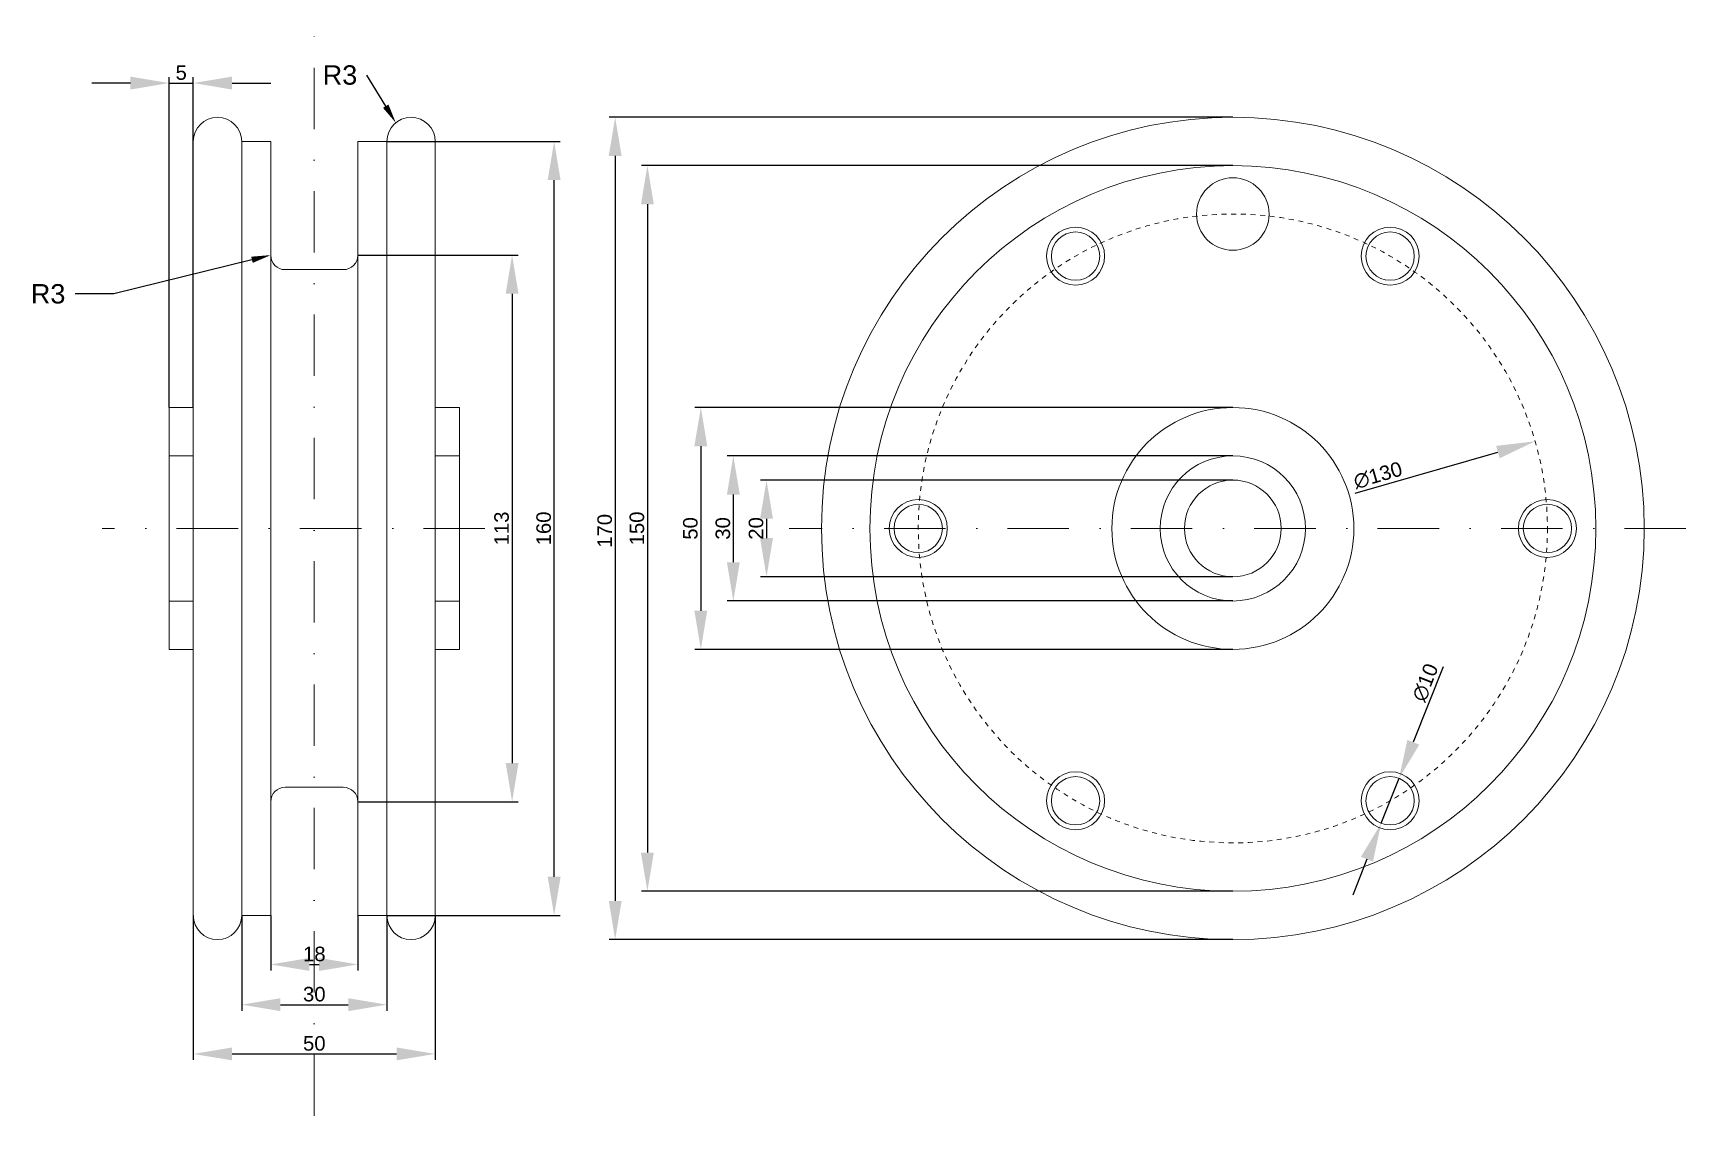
# Model space of a CAD drawing. Header units: millimetres. Extents: x 56 to 397, y 61 to 285.
import ezdxf
from ezdxf import colors
from ezdxf.entities.mleader import LeaderData, LeaderLine
from ezdxf.math import Vec2, Vec3

# ---------------------------------------------------------------- set-up
doc = ezdxf.new("R2010")
doc.units = ezdxf.units.MM
doc.linetypes.add('JIS_02_1.0', pattern=[2, 1, -1])
doc.linetypes.add('TRAZO_Y_PUNTO', pattern=[25.4, 12.7, -6.35, 0, -6.35])
for name, color, linetype, lineweight in [('01_Contornos', 7, 'Continuous', 20), ('03_Ejes', 1, 'TRAZO_Y_PUNTO', 18), ('04_Cotas', 3, 'Continuous', 18)]:
    doc.layers.add(name, color=color, linetype=linetype, lineweight=lineweight)
doc.styles.add('Anotativo', font='arial.ttf')
doc.styles.get("Standard").update_dxf_attribs({"font": 'arial.ttf'})
doc.dimstyles.new('CotasUNE', dxfattribs={"dimtxt": 3, "dimasz": 8, "dimexe": 1.25, "dimexo": 0, "dimtad": 1, "dimtxsty": 'Anotativo', "dimcen": 2.5, "dimclrd": 256, "dimclrt": 256, "dimadec": 0, "dimazin": 0, "dimtfac": 1, "dimtmove": 0, "dimatfit": 3, "dimfxl": 1, "dimarcsym": 0})

# ---------------------------------------------------------------- blocks, each defined once
blk = doc.blocks.new('*D35')
at = {"layer": '04_Cotas', "color": 0, "lineweight": -2, "transparency": 16777216}
for p, q in [((88.81, 102.47), (88.81, 72.59)), ((138.81, 102.47), (138.81, 72.59))]:
    blk.add_line(p, q, dxfattribs=at)
at = {"layer": '04_Cotas', "lineweight": -2, "transparency": 16777216}
blk.add_line((96.81, 73.84), (130.81, 73.84), dxfattribs=at)
at = {"layer": '04_Cotas', "transparency": 16777216}
for points in [[(96.81, 75.17), (96.81, 72.51), (88.81, 73.84)], [(130.81, 75.17), (130.81, 72.51), (138.81, 73.84)]]:
    blk.add_solid(points, dxfattribs=at)
at = {"layer": 'Defpoints', "color": 0}
for p in [(88.81, 102.47), (138.81, 102.47), (138.81, 73.84)]:
    blk.add_point(p, dxfattribs=at)
at = {"layer": '04_Cotas', "transparency": 16777216, "insert": (113.81, 76), "char_height": 3, "attachment_point": 5, "style": 'Anotativo'}
blk.add_mtext('50', dxfattribs=at)
blk = doc.blocks.new('*D33')
at = {"layer": '04_Cotas', "color": 0, "lineweight": -2, "transparency": 16777216}
for p, q in [((104.81, 102.47), (104.81, 91.09)), ((122.81, 102.47), (122.81, 91.09))]:
    blk.add_line(p, q, dxfattribs=at)
at = {"layer": '04_Cotas', "lineweight": -2, "transparency": 16777216}
blk.add_line((112.81, 92.34), (114.81, 92.34), dxfattribs=at)
at = {"layer": '04_Cotas', "transparency": 16777216}
for points in [[(112.81, 93.67), (112.81, 91), (104.81, 92.34)], [(114.81, 93.67), (114.81, 91), (122.81, 92.34)]]:
    blk.add_solid(points, dxfattribs=at)
at = {"layer": 'Defpoints', "color": 0}
for p in [(104.81, 102.47), (122.81, 102.47), (122.81, 92.34)]:
    blk.add_point(p, dxfattribs=at)
at = {"layer": '04_Cotas', "transparency": 16777216, "insert": (113.81, 94.49), "char_height": 3, "attachment_point": 5, "style": 'Anotativo'}
blk.add_mtext('18', dxfattribs=at)
blk = doc.blocks.new('*D34')
at = {"layer": '04_Cotas', "color": 0, "lineweight": -2, "transparency": 16777216}
for p, q in [((98.81, 102.47), (98.81, 82.77)), ((128.81, 102.47), (128.81, 82.77))]:
    blk.add_line(p, q, dxfattribs=at)
at = {"layer": '04_Cotas', "lineweight": -2, "transparency": 16777216}
blk.add_line((106.81, 84.02), (120.81, 84.02), dxfattribs=at)
at = {"layer": '04_Cotas', "transparency": 16777216}
for points in [[(106.81, 85.36), (106.81, 82.69), (98.81, 84.02)], [(120.81, 85.36), (120.81, 82.69), (128.81, 84.02)]]:
    blk.add_solid(points, dxfattribs=at)
at = {"layer": 'Defpoints', "color": 0}
for p in [(98.81, 102.47), (128.81, 102.47), (128.81, 84.02)]:
    blk.add_point(p, dxfattribs=at)
at = {"layer": '04_Cotas', "transparency": 16777216, "insert": (113.81, 86.18), "char_height": 3, "attachment_point": 5, "style": 'Anotativo'}
blk.add_mtext('30', dxfattribs=at)
blk = doc.blocks.new('*D37')
at = {"layer": '04_Cotas', "color": 0, "lineweight": -2, "transparency": 16777216}
for p, q in [((128.81, 262.47), (164.62, 262.47)), ((128.81, 102.47), (164.62, 102.47))]:
    blk.add_line(p, q, dxfattribs=at)
at = {"layer": '04_Cotas', "lineweight": -2, "transparency": 16777216}
blk.add_line((163.37, 110.47), (163.37, 254.47), dxfattribs=at)
at = {"layer": '04_Cotas', "transparency": 16777216}
for points in [[(162.03, 254.47), (164.7, 254.47), (163.37, 262.47)], [(162.03, 110.47), (164.7, 110.47), (163.37, 102.47)]]:
    blk.add_solid(points, dxfattribs=at)
at = {"layer": 'Defpoints', "color": 0}
for p in [(128.81, 262.47), (163.37, 262.47), (128.81, 102.47)]:
    blk.add_point(p, dxfattribs=at)
at = {"layer": '04_Cotas', "transparency": 16777216, "insert": (161.21, 182.47), "char_height": 3, "attachment_point": 5, "rotation": 90, "style": 'Anotativo'}
blk.add_mtext('160', dxfattribs=at)
blk = doc.blocks.new('*D36')
at = {"layer": '04_Cotas', "color": 0, "lineweight": -2, "transparency": 16777216}
for p, q in [((122.81, 238.97), (155.93, 238.97)), ((122.81, 125.97), (155.93, 125.97))]:
    blk.add_line(p, q, dxfattribs=at)
at = {"layer": '04_Cotas', "lineweight": -2, "transparency": 16777216}
blk.add_line((154.68, 230.97), (154.68, 133.97), dxfattribs=at)
at = {"layer": '04_Cotas', "transparency": 16777216}
for points in [[(153.35, 230.97), (156.01, 230.97), (154.68, 238.97)], [(153.35, 133.97), (156.01, 133.97), (154.68, 125.97)]]:
    blk.add_solid(points, dxfattribs=at)
at = {"layer": 'Defpoints', "color": 0}
for p in [(122.81, 238.97), (122.81, 125.97), (154.68, 125.97)]:
    blk.add_point(p, dxfattribs=at)
at = {"layer": '04_Cotas', "transparency": 16777216, "insert": (152.52, 182.47), "char_height": 3, "attachment_point": 5, "rotation": 90, "style": 'Anotativo'}
blk.add_mtext('113', dxfattribs=at)
blk = doc.blocks.new('*D32')
at = {"layer": '04_Cotas', "lineweight": -2, "transparency": 16777216}
for p, q in [((75.81, 274.54), (67.81, 274.54)), ((83.81, 274.54), (88.81, 274.54)), ((96.81, 274.54), (104.81, 274.54))]:
    blk.add_line(p, q, dxfattribs=at)
at = {"layer": '04_Cotas', "color": 0, "lineweight": -2, "transparency": 16777216}
for p, q in [((83.81, 207.47), (83.81, 275.79)), ((88.81, 207.47), (88.81, 275.79))]:
    blk.add_line(p, q, dxfattribs=at)
at = {"layer": '04_Cotas', "transparency": 16777216}
for points in [[(75.81, 275.87), (75.81, 273.2), (83.81, 274.54)], [(96.81, 275.87), (96.81, 273.2), (88.81, 274.54)]]:
    blk.add_solid(points, dxfattribs=at)
at = {"layer": 'Defpoints', "color": 0}
for p in [(88.81, 274.54), (83.81, 207.47), (88.81, 207.47)]:
    blk.add_point(p, dxfattribs=at)
at = {"layer": '04_Cotas', "transparency": 16777216, "insert": (86.31, 276.69), "char_height": 3, "attachment_point": 5, "style": 'Anotativo'}
blk.add_mtext('5', dxfattribs=at)
blk = doc.blocks.new('*D42')
at = {"layer": '04_Cotas', "color": 0, "lineweight": -2, "transparency": 16777216}
for p, q in [((303.6, 192.47), (206, 192.47)), ((303.6, 172.47), (206, 172.47))]:
    blk.add_line(p, q, dxfattribs=at)
at = {"layer": '04_Cotas', "lineweight": -2, "transparency": 16777216}
blk.add_line((207.25, 184.47), (207.25, 180.47), dxfattribs=at)
at = {"layer": '04_Cotas', "transparency": 16777216}
for points in [[(205.92, 184.47), (208.58, 184.47), (207.25, 192.47)], [(205.92, 180.47), (208.58, 180.47), (207.25, 172.47)]]:
    blk.add_solid(points, dxfattribs=at)
at = {"layer": 'Defpoints', "color": 0}
for p in [(303.6, 192.47), (207.25, 172.47), (303.6, 172.47)]:
    blk.add_point(p, dxfattribs=at)
at = {"layer": '04_Cotas', "transparency": 16777216, "insert": (205.09, 182.47), "char_height": 3, "attachment_point": 5, "rotation": 90, "style": 'Anotativo'}
blk.add_mtext('20', dxfattribs=at)
blk = doc.blocks.new('*D41')
at = {"layer": '04_Cotas', "color": 0, "lineweight": -2, "transparency": 16777216}
for p, q in [((303.6, 197.47), (199.14, 197.47)), ((303.6, 167.47), (199.14, 167.47))]:
    blk.add_line(p, q, dxfattribs=at)
at = {"layer": '04_Cotas', "lineweight": -2, "transparency": 16777216}
blk.add_line((200.39, 189.47), (200.39, 175.47), dxfattribs=at)
at = {"layer": '04_Cotas', "transparency": 16777216}
for points in [[(199.06, 189.47), (201.73, 189.47), (200.39, 197.47)], [(199.06, 175.47), (201.73, 175.47), (200.39, 167.47)]]:
    blk.add_solid(points, dxfattribs=at)
at = {"layer": 'Defpoints', "color": 0}
for p in [(303.6, 197.47), (200.39, 167.47), (303.6, 167.47)]:
    blk.add_point(p, dxfattribs=at)
at = {"layer": '04_Cotas', "transparency": 16777216, "insert": (198.24, 182.47), "char_height": 3, "attachment_point": 5, "rotation": 90, "style": 'Anotativo'}
blk.add_mtext('30', dxfattribs=at)
blk = doc.blocks.new('*D40')
at = {"layer": '04_Cotas', "color": 0, "lineweight": -2, "transparency": 16777216}
for p, q in [((303.6, 207.47), (192.43, 207.47)), ((303.6, 157.47), (192.43, 157.47))]:
    blk.add_line(p, q, dxfattribs=at)
at = {"layer": '04_Cotas', "lineweight": -2, "transparency": 16777216}
blk.add_line((193.68, 199.47), (193.68, 165.47), dxfattribs=at)
at = {"layer": '04_Cotas', "transparency": 16777216}
for points in [[(192.34, 199.47), (195.01, 199.47), (193.68, 207.47)], [(192.34, 165.47), (195.01, 165.47), (193.68, 157.47)]]:
    blk.add_solid(points, dxfattribs=at)
at = {"layer": 'Defpoints', "color": 0}
for p in [(303.6, 207.47), (193.68, 157.47), (303.6, 157.47)]:
    blk.add_point(p, dxfattribs=at)
at = {"layer": '04_Cotas', "transparency": 16777216, "insert": (191.52, 182.47), "char_height": 3, "attachment_point": 5, "rotation": 90, "style": 'Anotativo'}
blk.add_mtext('50', dxfattribs=at)
blk = doc.blocks.new('*D39')
at = {"layer": '04_Cotas', "color": 0, "lineweight": -2, "transparency": 16777216}
for p, q in [((303.6, 257.47), (181.39, 257.47)), ((303.6, 107.47), (181.39, 107.47))]:
    blk.add_line(p, q, dxfattribs=at)
at = {"layer": '04_Cotas', "lineweight": -2, "transparency": 16777216}
blk.add_line((182.64, 249.47), (182.64, 115.47), dxfattribs=at)
at = {"layer": '04_Cotas', "transparency": 16777216}
for points in [[(181.3, 249.47), (183.97, 249.47), (182.64, 257.47)], [(181.3, 115.47), (183.97, 115.47), (182.64, 107.47)]]:
    blk.add_solid(points, dxfattribs=at)
at = {"layer": 'Defpoints', "color": 0}
for p in [(303.6, 257.47), (182.64, 107.47), (303.6, 107.47)]:
    blk.add_point(p, dxfattribs=at)
at = {"layer": '04_Cotas', "transparency": 16777216, "insert": (180.48, 182.47), "char_height": 3, "attachment_point": 5, "rotation": 90, "style": 'Anotativo'}
blk.add_mtext('150', dxfattribs=at)
blk = doc.blocks.new('*D38')
at = {"layer": '04_Cotas', "color": 0, "lineweight": -2, "transparency": 16777216}
for p, q in [((303.6, 267.47), (174.73, 267.47)), ((303.6, 97.47), (174.73, 97.47))]:
    blk.add_line(p, q, dxfattribs=at)
at = {"layer": '04_Cotas', "lineweight": -2, "transparency": 16777216}
blk.add_line((175.98, 259.47), (175.98, 105.47), dxfattribs=at)
at = {"layer": '04_Cotas', "transparency": 16777216}
for points in [[(174.65, 259.47), (177.31, 259.47), (175.98, 267.47)], [(174.65, 105.47), (177.31, 105.47), (175.98, 97.47)]]:
    blk.add_solid(points, dxfattribs=at)
at = {"layer": 'Defpoints', "color": 0}
for p in [(303.6, 267.47), (175.98, 97.47), (303.6, 97.47)]:
    blk.add_point(p, dxfattribs=at)
at = {"layer": '04_Cotas', "transparency": 16777216, "insert": (173.82, 181.97), "char_height": 3, "attachment_point": 5, "rotation": 90, "style": 'Anotativo'}
blk.add_mtext('170', dxfattribs=at)
blk = doc.blocks.new('*D44')
at = {"layer": '04_Cotas', "lineweight": -2, "transparency": 16777216}
for p, q in [((347.09, 153.88), (340.89, 138.26)), ((334.26, 121.53), (337.95, 130.82)), ((331.31, 114.09), (328.37, 106.65))]:
    blk.add_line(p, q, dxfattribs=at)
at = {"layer": '04_Cotas', "transparency": 16777216}
for points in [[(339.66, 138.75), (342.13, 137.77), (337.95, 130.82)], [(330.07, 114.58), (332.55, 113.6), (334.26, 121.53)]]:
    blk.add_solid(points, dxfattribs=at)
at = {"layer": 'Defpoints', "color": 0}
for p in [(337.95, 130.82), (334.26, 121.53)]:
    blk.add_point(p, dxfattribs=at)
at = {"layer": '04_Cotas', "transparency": 16777216, "insert": (343.38, 150.61), "char_height": 3, "attachment_point": 5, "rotation": 68.3762, "style": 'Anotativo'}
blk.add_mtext('∅10', dxfattribs=at)
blk = doc.blocks.new('*D43')
at = {"layer": '04_Cotas', "lineweight": -2, "transparency": 16777216}
blk.add_line((328.86, 189.75), (358.37, 198.26), dxfattribs=at)
at = {"layer": '04_Cotas', "transparency": 16777216}
blk.add_solid([(358, 199.54), (358.74, 196.98), (366.06, 200.48)], dxfattribs=at)
at = {"layer": 'Defpoints', "color": 0}
for p in [(366.06, 200.48), (241.15, 164.46)]:
    blk.add_point(p, dxfattribs=at)
at = {"layer": '04_Cotas', "transparency": 16777216, "insert": (333.58, 193.44), "char_height": 3, "attachment_point": 5, "rotation": 16.0856, "style": 'Anotativo'}
blk.add_mtext('∅130', dxfattribs=at)

msp = doc.modelspace()

# ---------------------------------------------------------------- linework, layer by layer
at = {"layer": '01_Contornos'}
for p, q in [((88.807, 262.468), (88.807, 102.468)), ((98.807, 262.468), (98.807, 102.468)), ((98.807, 262.468), (104.807, 262.468)), ((104.807, 262.468), (104.807, 238.968)), ((122.807, 238.968), (122.807, 262.468)), ((122.807, 262.468), (128.807, 262.468)), ((128.807, 262.468), (128.807, 102.468)), ((138.807, 262.468), (138.807, 102.468)), ((104.807, 238.968), (104.807, 125.968)), ((107.807, 235.968), (119.807, 235.968)), ((122.807, 125.968), (122.807, 238.968)), ((83.807, 207.468), (88.807, 207.468)), ((83.807, 207.468), (83.807, 157.468)), ((143.807, 207.468), (138.807, 207.468)), ((143.807, 207.468), (143.807, 157.468)), ((83.807, 197.468), (88.807, 197.468)), ((143.807, 197.468), (138.807, 197.468)), ((83.807, 167.468), (88.807, 167.468)), ((143.807, 167.468), (138.807, 167.468)), ((83.807, 157.468), (88.807, 157.468)), ((143.807, 157.468), (138.807, 157.468)), ((119.807, 128.968), (107.807, 128.968)), ((104.807, 125.968), (104.807, 102.468)), ((122.807, 102.468), (122.807, 125.968)), ((104.807, 102.468), (98.807, 102.468)), ((128.807, 102.468), (122.807, 102.468))]:
    msp.add_line(p, q, dxfattribs=at)
for centre, radius in [((303.604, 182.468), 85), ((303.604, 182.468), 75), ((303.604, 247.468), 7.5), ((271.104, 238.759), 6), ((271.104, 238.759), 5), ((336.104, 238.759), 6), ((336.104, 238.759), 5), ((303.604, 182.468), 25), ((303.604, 182.468), 15), ((303.604, 182.468), 10), ((238.604, 182.468), 6), ((368.604, 182.468), 6), ((238.604, 182.468), 5), ((368.604, 182.468), 5), ((271.104, 126.176), 6), ((271.104, 126.176), 5), ((336.104, 126.176), 6), ((336.104, 126.176), 5)]:
    msp.add_circle(centre, radius, dxfattribs=at)
at = {"layer": '01_Contornos', "linetype": 'JIS_02_1.0'}
msp.add_circle((303.604, 182.468), 65, dxfattribs=at)
at = {"layer": '01_Contornos'}
for centre, radius, start, end in [((93.807, 262.468), 5, 360, 180), ((133.807, 262.468), 5, 0, 180), ((107.807, 238.968), 3, 180, 270), ((119.807, 238.968), 3, 270, 0), ((107.807, 125.968), 3, 90, 180), ((119.807, 125.968), 3, 0, 90), ((93.807, 102.468), 5, 180, 0), ((133.807, 102.468), 5, 180, 360)]:
    msp.add_arc(centre, radius, start, end, dxfattribs=at)
at = {"layer": '03_Ejes'}
for p, q in [((113.807, 61.016), (113.807, 284.879)), ((149.054, 182.468), (69.984, 182.468)), ((397.225, 182.468), (211.895, 182.468))]:
    msp.add_line(p, q, dxfattribs=at)

# ---------------------------------------------------------------- dimensions: what is measured, and where the dimension line sits
at = {"layer": '04_Cotas'}
for base, p1, p2, picture, middle in [((88.807, 274.537), (83.807, 207.468), (88.807, 207.468), '*D32', (86.307, 276.687)), ((138.807, 73.84), (88.807, 102.468), (138.807, 102.468), '*D35', (113.807, 75.997)), ((128.807, 84.024), (98.807, 102.468), (128.807, 102.468), '*D34', (113.807, 86.181)), ((122.807, 92.337), (104.807, 102.468), (122.807, 102.468), '*D33', (113.807, 94.494))]:
    dim = msp.add_linear_dim(base=base, p1=p1, p2=p2, dimstyle='CotasUNE', dxfattribs=at)
    dim.commit()
    dim.dimension.update_dxf_attribs({"geometry": picture, "text_midpoint": middle})
dim = msp.add_linear_dim(base=(175.979, 97.468), p1=(303.604, 267.468), p2=(303.604, 97.468), angle=90, dimstyle='CotasUNE', dxfattribs=at)
dim.commit()
dim.dimension.update_dxf_attribs({"geometry": '*D38', "text_midpoint": (175.979, 181.969), "dimtype": 160})
for base, p1, p2, picture, middle in [((163.368, 262.468), (128.807, 102.468), (128.807, 262.468), '*D37', (161.211, 182.468)), ((182.637, 107.468), (303.604, 257.468), (303.604, 107.468), '*D39', (180.48, 182.468)), ((154.678, 125.968), (122.807, 238.968), (122.807, 125.968), '*D36', (152.521, 182.468)), ((193.676, 157.468), (303.604, 207.468), (303.604, 157.468), '*D40', (191.52, 182.468)), ((200.394, 167.468), (303.604, 197.468), (303.604, 167.468), '*D41', (198.236, 182.468)), ((207.251, 172.468), (303.604, 192.468), (303.604, 172.468), '*D42', (205.094, 182.468))]:
    dim = msp.add_linear_dim(base=base, p1=p1, p2=p2, angle=90, dimstyle='CotasUNE', dxfattribs=at)
    dim.commit()
    dim.dimension.update_dxf_attribs({"geometry": picture, "text_midpoint": middle})
dim = msp.add_diameter_dim_2p(p1=(241.149, 164.458), p2=(366.059, 200.477), dimstyle='CotasUNE', dxfattribs=at)
dim.commit()
dim.dimension.update_dxf_attribs({"geometry": '*D43', "text_midpoint": (334.204, 191.292), "dimtype": 163})
dim = msp.add_diameter_dim_2p(p1=(334.262, 121.528), p2=(337.947, 130.824), dimstyle='CotasUNE', dxfattribs=at)
dim.commit()
dim.dimension.update_dxf_attribs({"geometry": '*D44', "text_midpoint": (343.382, 150.615)})

# ---------------------------------------------------------------- leaders
ml = msp.add_multileader_mtext('Standard', dxfattribs=at)
ml.set_content('R3', color=256)
ml.set_leader_properties()
ml.build(insert=Vec2(0, 0))
ml.multileader.update_dxf_attribs({"has_dogleg": 0})
ctx = ml.context
ctx.base_point, ctx.plane_origin = Vec3(114.238, 276.175), Vec3(128.807, 262.468)
ctx.text_align_type = 2
notes = []
notes.append((ctx, [(0, (1, 1, 0), (132.688, 276.175), (-1, 0), 8, [(0, [(130.639, 266.337)], 0, [])])]))
ctx.mtext.insert, ctx.mtext.alignment, ctx.mtext.flow_direction = Vec3(122.688, 278.211), 3, 5
ml = msp.add_multileader_mtext('Standard', dxfattribs=at)
ml.set_content('R3', color=256)
ml.set_leader_properties()
ml.build(insert=Vec2(0, 0))
ctx = ml.context
ctx.base_point, ctx.plane_origin = Vec3(53.933, 230.941), Vec3(104.807, 238.968)
ctx.text_align_type = 2
notes.append((ctx, [(0, (1, 1, 0), (72.383, 230.941), (-1, 0), 8, [(0, [(104.807, 238.968)], 0, [])])]))
ctx.mtext.insert, ctx.mtext.alignment, ctx.mtext.flow_direction = Vec3(62.383, 232.976), 3, 5
for ctx, leaders in notes:
    for number, flags, end, landing, length, lines in leaders:
        leader = LeaderData()
        leader.index, (leader.has_last_leader_line, leader.has_dogleg_vector, leader.attachment_direction) = number, flags
        leader.last_leader_point, leader.dogleg_vector, leader.dogleg_length = Vec3(end), Vec3(landing), length
        for number, points, colour, breaks in lines:
            line = LeaderLine()
            line.index, line.vertices, line.color, line.breaks = number, Vec3.list(points), colors.encode_raw_color(colour), breaks
            leader.lines.append(line)
        ctx.leaders.append(leader)

doc.saveas('drawing.dxf')
